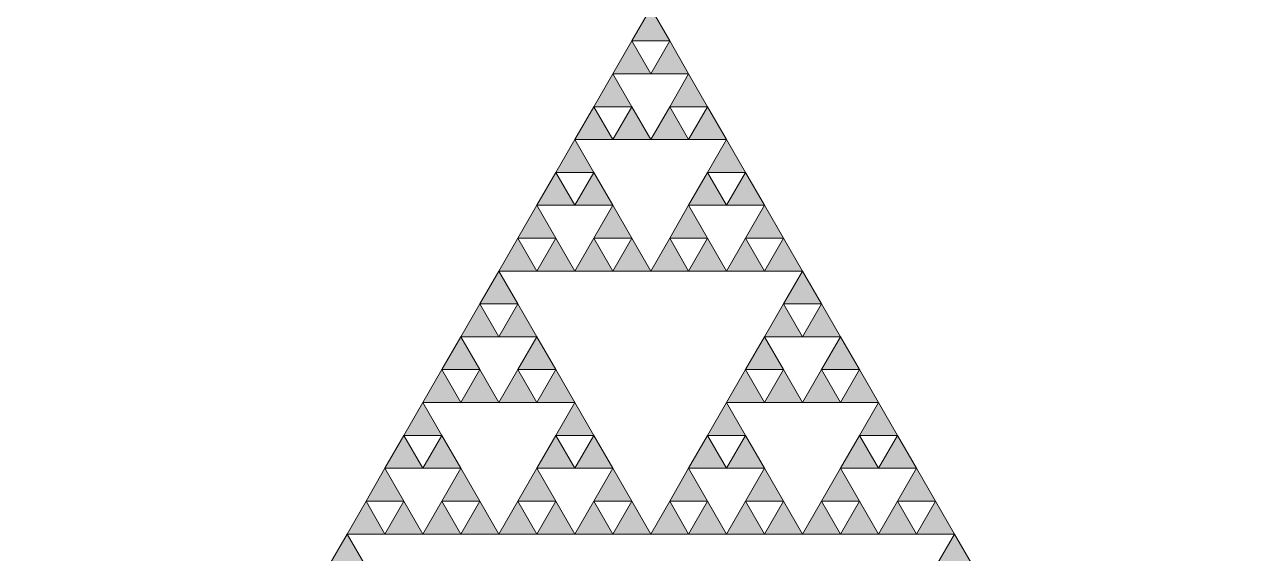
# Model space of a CAD drawing. Header units: inches. Extents: x -89 to 191, y -132 to 299.
# Drawn here: x -71.34 to -39.1, y 214.3 to 228.23 of the extents above; entities that cross this region are included whole.
import ezdxf

# ---------------------------------------------------------------- set-up
doc = ezdxf.new("R2010")
doc.units = ezdxf.units.IN
doc.header["$MEASUREMENT"] = 0
doc.layers.add('Layer 1', color=7, linetype='Continuous')

msp = doc.modelspace()

# ---------------------------------------------------------------- hatches: boundary and pattern name
at = {"layer": 'Layer 1', "true_color": 0xffffff}
h = msp.add_hatch(color=7, dxfattribs=at)
h.dxf.hatch_style = 2
h.paths.add_polyline_path([(-55.347, 227.799), (-54.347, 227.799), (-54.847, 228.665)])
h = msp.add_hatch(color=7, dxfattribs=at)
h.dxf.hatch_style = 2
h.paths.add_polyline_path([(-55.847, 226.933), (-54.847, 226.933), (-55.347, 227.799)])
h = msp.add_hatch(color=7, dxfattribs=at)
h.dxf.hatch_style = 2
h.paths.add_polyline_path([(-54.847, 226.933), (-53.847, 226.933), (-54.347, 227.799)])
h = msp.add_hatch(color=7, dxfattribs=at)
h.dxf.hatch_style = 2
h.paths.add_polyline_path([(-56.347, 226.067), (-55.347, 226.067), (-55.847, 226.933)])
h = msp.add_hatch(color=7, dxfattribs=at)
h.dxf.hatch_style = 2
h.paths.add_polyline_path([(-54.347, 226.067), (-53.347, 226.067), (-53.847, 226.933)])
h = msp.add_hatch(color=7, dxfattribs=at)
h.dxf.hatch_style = 2
h.paths.add_polyline_path([(-56.847, 225.201), (-55.847, 225.201), (-56.347, 226.067)])
h = msp.add_hatch(color=7, dxfattribs=at)
h.dxf.hatch_style = 2
h.paths.add_polyline_path([(-55.847, 225.201), (-54.847, 225.201), (-55.347, 226.067)])
h = msp.add_hatch(color=7, dxfattribs=at)
h.dxf.hatch_style = 2
h.paths.add_polyline_path([(-54.847, 225.201), (-53.847, 225.201), (-54.347, 226.067)])
h = msp.add_hatch(color=7, dxfattribs=at)
h.dxf.hatch_style = 2
h.paths.add_polyline_path([(-53.847, 225.201), (-52.847, 225.201), (-53.347, 226.067)])
h = msp.add_hatch(color=7, dxfattribs=at)
h.dxf.hatch_style = 2
h.paths.add_polyline_path([(-57.347, 224.335), (-56.347, 224.335), (-56.847, 225.201)])
h = msp.add_hatch(color=7, dxfattribs=at)
h.dxf.hatch_style = 2
h.paths.add_polyline_path([(-53.347, 224.335), (-52.347, 224.335), (-52.847, 225.201)])
h = msp.add_hatch(color=7, dxfattribs=at)
h.dxf.hatch_style = 2
h.paths.add_polyline_path([(-57.847, 223.469), (-56.847, 223.469), (-57.347, 224.335)])
h = msp.add_hatch(color=7, dxfattribs=at)
h.dxf.hatch_style = 2
h.paths.add_polyline_path([(-56.847, 223.469), (-55.847, 223.469), (-56.347, 224.335)])
h = msp.add_hatch(color=7, dxfattribs=at)
h.dxf.hatch_style = 2
h.paths.add_polyline_path([(-53.847, 223.469), (-52.847, 223.469), (-53.347, 224.335)])
h = msp.add_hatch(color=7, dxfattribs=at)
h.dxf.hatch_style = 2
h.paths.add_polyline_path([(-52.847, 223.469), (-51.847, 223.469), (-52.347, 224.335)])
h = msp.add_hatch(color=7, dxfattribs=at)
h.dxf.hatch_style = 2
h.paths.add_polyline_path([(-58.347, 222.603), (-57.347, 222.603), (-57.847, 223.469)])
h = msp.add_hatch(color=7, dxfattribs=at)
h.dxf.hatch_style = 2
h.paths.add_polyline_path([(-56.347, 222.603), (-55.347, 222.603), (-55.847, 223.469)])
h = msp.add_hatch(color=7, dxfattribs=at)
h.dxf.hatch_style = 2
h.paths.add_polyline_path([(-54.347, 222.603), (-53.347, 222.603), (-53.847, 223.469)])
h = msp.add_hatch(color=7, dxfattribs=at)
h.dxf.hatch_style = 2
h.paths.add_polyline_path([(-52.347, 222.603), (-51.347, 222.603), (-51.847, 223.469)])
h = msp.add_hatch(color=7, dxfattribs=at)
h.dxf.hatch_style = 2
h.paths.add_polyline_path([(-58.847, 221.737), (-57.847, 221.737), (-58.347, 222.603)])
h = msp.add_hatch(color=7, dxfattribs=at)
h.dxf.hatch_style = 2
h.paths.add_polyline_path([(-57.847, 221.737), (-56.847, 221.737), (-57.347, 222.603)])
h = msp.add_hatch(color=7, dxfattribs=at)
h.dxf.hatch_style = 2
h.paths.add_polyline_path([(-56.847, 221.737), (-55.847, 221.737), (-56.347, 222.603)])
h = msp.add_hatch(color=7, dxfattribs=at)
h.dxf.hatch_style = 2
h.paths.add_polyline_path([(-55.847, 221.737), (-54.847, 221.737), (-55.347, 222.603)])
h = msp.add_hatch(color=7, dxfattribs=at)
h.dxf.hatch_style = 2
h.paths.add_polyline_path([(-54.847, 221.737), (-53.847, 221.737), (-54.347, 222.603)])
h = msp.add_hatch(color=7, dxfattribs=at)
h.dxf.hatch_style = 2
h.paths.add_polyline_path([(-53.847, 221.737), (-52.847, 221.737), (-53.347, 222.603)])
h = msp.add_hatch(color=7, dxfattribs=at)
h.dxf.hatch_style = 2
h.paths.add_polyline_path([(-52.847, 221.737), (-51.847, 221.737), (-52.347, 222.603)])
h = msp.add_hatch(color=7, dxfattribs=at)
h.dxf.hatch_style = 2
h.paths.add_polyline_path([(-51.847, 221.737), (-50.847, 221.737), (-51.347, 222.603)])
h = msp.add_hatch(color=7, dxfattribs=at)
h.dxf.hatch_style = 2
h.paths.add_polyline_path([(-59.347, 220.871), (-58.347, 220.871), (-58.847, 221.737)])
h = msp.add_hatch(color=7, dxfattribs=at)
h.dxf.hatch_style = 2
h.paths.add_polyline_path([(-51.347, 220.871), (-50.347, 220.871), (-50.847, 221.737)])
h = msp.add_hatch(color=7, dxfattribs=at)
h.dxf.hatch_style = 2
h.paths.add_polyline_path([(-59.847, 220.005), (-58.847, 220.005), (-59.347, 220.871)])
h = msp.add_hatch(color=7, dxfattribs=at)
h.dxf.hatch_style = 2
h.paths.add_polyline_path([(-58.847, 220.005), (-57.847, 220.005), (-58.347, 220.871)])
h = msp.add_hatch(color=7, dxfattribs=at)
h.dxf.hatch_style = 2
h.paths.add_polyline_path([(-51.847, 220.005), (-50.847, 220.005), (-51.347, 220.871)])
h = msp.add_hatch(color=7, dxfattribs=at)
h.dxf.hatch_style = 2
h.paths.add_polyline_path([(-50.847, 220.005), (-49.847, 220.005), (-50.347, 220.871)])
h = msp.add_hatch(color=7, dxfattribs=at)
h.dxf.hatch_style = 2
h.paths.add_polyline_path([(-60.347, 219.139), (-59.347, 219.139), (-59.847, 220.005)])
h = msp.add_hatch(color=7, dxfattribs=at)
h.dxf.hatch_style = 2
h.paths.add_polyline_path([(-58.347, 219.139), (-57.347, 219.139), (-57.847, 220.005)])
h = msp.add_hatch(color=7, dxfattribs=at)
h.dxf.hatch_style = 2
h.paths.add_polyline_path([(-52.347, 219.139), (-51.347, 219.139), (-51.847, 220.005)])
h = msp.add_hatch(color=7, dxfattribs=at)
h.dxf.hatch_style = 2
h.paths.add_polyline_path([(-50.347, 219.139), (-49.347, 219.139), (-49.847, 220.005)])
h = msp.add_hatch(color=7, dxfattribs=at)
h.dxf.hatch_style = 2
h.paths.add_polyline_path([(-60.847, 218.273), (-59.847, 218.273), (-60.347, 219.139)])
h = msp.add_hatch(color=7, dxfattribs=at)
h.dxf.hatch_style = 2
h.paths.add_polyline_path([(-59.847, 218.273), (-58.847, 218.273), (-59.347, 219.139)])
h = msp.add_hatch(color=7, dxfattribs=at)
h.dxf.hatch_style = 2
h.paths.add_polyline_path([(-58.847, 218.273), (-57.847, 218.273), (-58.347, 219.139)])
h = msp.add_hatch(color=7, dxfattribs=at)
h.dxf.hatch_style = 2
h.paths.add_polyline_path([(-57.847, 218.273), (-56.847, 218.273), (-57.347, 219.139)])
h = msp.add_hatch(color=7, dxfattribs=at)
h.dxf.hatch_style = 2
h.paths.add_polyline_path([(-52.847, 218.273), (-51.847, 218.273), (-52.347, 219.139)])
h = msp.add_hatch(color=7, dxfattribs=at)
h.dxf.hatch_style = 2
h.paths.add_polyline_path([(-51.847, 218.273), (-50.847, 218.273), (-51.347, 219.139)])
h = msp.add_hatch(color=7, dxfattribs=at)
h.dxf.hatch_style = 2
h.paths.add_polyline_path([(-50.847, 218.273), (-49.847, 218.273), (-50.347, 219.139)])
h = msp.add_hatch(color=7, dxfattribs=at)
h.dxf.hatch_style = 2
h.paths.add_polyline_path([(-49.847, 218.273), (-48.847, 218.273), (-49.347, 219.139)])
h = msp.add_hatch(color=7, dxfattribs=at)
h.dxf.hatch_style = 2
h.paths.add_polyline_path([(-61.347, 217.407), (-60.347, 217.407), (-60.847, 218.273)])
h = msp.add_hatch(color=7, dxfattribs=at)
h.dxf.hatch_style = 2
h.paths.add_polyline_path([(-57.347, 217.407), (-56.347, 217.407), (-56.847, 218.273)])
h = msp.add_hatch(color=7, dxfattribs=at)
h.dxf.hatch_style = 2
h.paths.add_polyline_path([(-53.347, 217.407), (-52.347, 217.407), (-52.847, 218.273)])
h = msp.add_hatch(color=7, dxfattribs=at)
h.dxf.hatch_style = 2
h.paths.add_polyline_path([(-49.347, 217.407), (-48.347, 217.407), (-48.847, 218.273)])
h = msp.add_hatch(color=7, dxfattribs=at)
h.dxf.hatch_style = 2
h.paths.add_polyline_path([(-61.847, 216.541), (-60.847, 216.541), (-61.347, 217.407)])
h = msp.add_hatch(color=7, dxfattribs=at)
h.dxf.hatch_style = 2
h.paths.add_polyline_path([(-60.847, 216.541), (-59.847, 216.541), (-60.347, 217.407)])
h = msp.add_hatch(color=7, dxfattribs=at)
h.dxf.hatch_style = 2
h.paths.add_polyline_path([(-57.847, 216.541), (-56.847, 216.541), (-57.347, 217.407)])
h = msp.add_hatch(color=7, dxfattribs=at)
h.dxf.hatch_style = 2
h.paths.add_polyline_path([(-56.847, 216.541), (-55.847, 216.541), (-56.347, 217.407)])
h = msp.add_hatch(color=7, dxfattribs=at)
h.dxf.hatch_style = 2
h.paths.add_polyline_path([(-53.847, 216.541), (-52.847, 216.541), (-53.347, 217.407)])
h = msp.add_hatch(color=7, dxfattribs=at)
h.dxf.hatch_style = 2
h.paths.add_polyline_path([(-52.847, 216.541), (-51.847, 216.541), (-52.347, 217.407)])
h = msp.add_hatch(color=7, dxfattribs=at)
h.dxf.hatch_style = 2
h.paths.add_polyline_path([(-49.847, 216.541), (-48.847, 216.541), (-49.347, 217.407)])
h = msp.add_hatch(color=7, dxfattribs=at)
h.dxf.hatch_style = 2
h.paths.add_polyline_path([(-48.847, 216.541), (-47.847, 216.541), (-48.347, 217.407)])
h = msp.add_hatch(color=7, dxfattribs=at)
h.dxf.hatch_style = 2
h.paths.add_polyline_path([(-62.347, 215.675), (-61.347, 215.675), (-61.847, 216.541)])
h = msp.add_hatch(color=7, dxfattribs=at)
h.dxf.hatch_style = 2
h.paths.add_polyline_path([(-60.347, 215.675), (-59.347, 215.675), (-59.847, 216.541)])
h = msp.add_hatch(color=7, dxfattribs=at)
h.dxf.hatch_style = 2
h.paths.add_polyline_path([(-58.347, 215.675), (-57.347, 215.675), (-57.847, 216.541)])
h = msp.add_hatch(color=7, dxfattribs=at)
h.dxf.hatch_style = 2
h.paths.add_polyline_path([(-56.347, 215.675), (-55.347, 215.675), (-55.847, 216.541)])
h = msp.add_hatch(color=7, dxfattribs=at)
h.dxf.hatch_style = 2
h.paths.add_polyline_path([(-54.347, 215.675), (-53.347, 215.675), (-53.847, 216.541)])
h = msp.add_hatch(color=7, dxfattribs=at)
h.dxf.hatch_style = 2
h.paths.add_polyline_path([(-52.347, 215.675), (-51.347, 215.675), (-51.847, 216.541)])
h = msp.add_hatch(color=7, dxfattribs=at)
h.dxf.hatch_style = 2
h.paths.add_polyline_path([(-50.347, 215.675), (-49.347, 215.675), (-49.847, 216.541)])
h = msp.add_hatch(color=7, dxfattribs=at)
h.dxf.hatch_style = 2
h.paths.add_polyline_path([(-48.347, 215.675), (-47.347, 215.675), (-47.847, 216.541)])
h = msp.add_hatch(color=7, dxfattribs=at)
h.dxf.hatch_style = 2
h.paths.add_polyline_path([(-62.847, 214.809), (-61.847, 214.809), (-62.347, 215.675)])
h = msp.add_hatch(color=7, dxfattribs=at)
h.dxf.hatch_style = 2
h.paths.add_polyline_path([(-61.847, 214.809), (-60.847, 214.809), (-61.347, 215.675)])
h = msp.add_hatch(color=7, dxfattribs=at)
h.dxf.hatch_style = 2
h.paths.add_polyline_path([(-60.847, 214.809), (-59.847, 214.809), (-60.347, 215.675)])
h = msp.add_hatch(color=7, dxfattribs=at)
h.dxf.hatch_style = 2
h.paths.add_polyline_path([(-59.847, 214.809), (-58.847, 214.809), (-59.347, 215.675)])
h = msp.add_hatch(color=7, dxfattribs=at)
h.dxf.hatch_style = 2
h.paths.add_polyline_path([(-58.847, 214.809), (-57.847, 214.809), (-58.347, 215.675)])
h = msp.add_hatch(color=7, dxfattribs=at)
h.dxf.hatch_style = 2
h.paths.add_polyline_path([(-57.847, 214.809), (-56.847, 214.809), (-57.347, 215.675)])
h = msp.add_hatch(color=7, dxfattribs=at)
h.dxf.hatch_style = 2
h.paths.add_polyline_path([(-56.847, 214.809), (-55.847, 214.809), (-56.347, 215.675)])
h = msp.add_hatch(color=7, dxfattribs=at)
h.dxf.hatch_style = 2
h.paths.add_polyline_path([(-55.847, 214.809), (-54.847, 214.809), (-55.347, 215.675)])
h = msp.add_hatch(color=7, dxfattribs=at)
h.dxf.hatch_style = 2
h.paths.add_polyline_path([(-54.847, 214.809), (-53.847, 214.809), (-54.347, 215.675)])
h = msp.add_hatch(color=7, dxfattribs=at)
h.dxf.hatch_style = 2
h.paths.add_polyline_path([(-53.847, 214.809), (-52.847, 214.809), (-53.347, 215.675)])
h = msp.add_hatch(color=7, dxfattribs=at)
h.dxf.hatch_style = 2
h.paths.add_polyline_path([(-52.847, 214.809), (-51.847, 214.809), (-52.347, 215.675)])
h = msp.add_hatch(color=7, dxfattribs=at)
h.dxf.hatch_style = 2
h.paths.add_polyline_path([(-51.847, 214.809), (-50.847, 214.809), (-51.347, 215.675)])
h = msp.add_hatch(color=7, dxfattribs=at)
h.dxf.hatch_style = 2
h.paths.add_polyline_path([(-50.847, 214.809), (-49.847, 214.809), (-50.347, 215.675)])
h = msp.add_hatch(color=7, dxfattribs=at)
h.dxf.hatch_style = 2
h.paths.add_polyline_path([(-49.847, 214.809), (-48.847, 214.809), (-49.347, 215.675)])
h = msp.add_hatch(color=7, dxfattribs=at)
h.dxf.hatch_style = 2
h.paths.add_polyline_path([(-48.847, 214.809), (-47.847, 214.809), (-48.347, 215.675)])
h = msp.add_hatch(color=7, dxfattribs=at)
h.dxf.hatch_style = 2
h.paths.add_polyline_path([(-47.847, 214.809), (-46.847, 214.809), (-47.347, 215.675)])
h = msp.add_hatch(color=7, dxfattribs=at)
h.dxf.hatch_style = 2
h.paths.add_polyline_path([(-63.347, 213.943), (-62.347, 213.943), (-62.847, 214.809)])
h = msp.add_hatch(color=7, dxfattribs=at)
h.dxf.hatch_style = 2
h.paths.add_polyline_path([(-47.347, 213.943), (-46.347, 213.943), (-46.847, 214.809)])

# ---------------------------------------------------------------- linework, layer by layer
at = {"layer": 'Layer 1', "lineweight": 0}
for points in [[(-55.347, 227.799), (-54.347, 227.799), (-54.847, 228.665), (-55.347, 227.799)], [(-55.847, 226.933), (-54.847, 226.933), (-55.347, 227.799), (-55.847, 226.933)], [(-54.847, 226.933), (-53.847, 226.933), (-54.347, 227.799), (-54.847, 226.933)], [(-56.347, 226.067), (-55.347, 226.067), (-55.847, 226.933), (-56.347, 226.067)], [(-54.347, 226.067), (-53.347, 226.067), (-53.847, 226.933), (-54.347, 226.067)], [(-56.847, 225.201), (-55.847, 225.201), (-56.347, 226.067), (-56.847, 225.201)], [(-55.847, 225.201), (-54.847, 225.201), (-55.347, 226.067), (-55.847, 225.201)], [(-54.847, 225.201), (-53.847, 225.201), (-54.347, 226.067), (-54.847, 225.201)], [(-53.847, 225.201), (-52.847, 225.201), (-53.347, 226.067), (-53.847, 225.201)], [(-57.347, 224.335), (-56.347, 224.335), (-56.847, 225.201), (-57.347, 224.335)], [(-53.347, 224.335), (-52.347, 224.335), (-52.847, 225.201), (-53.347, 224.335)], [(-57.847, 223.469), (-56.847, 223.469), (-57.347, 224.335), (-57.847, 223.469)], [(-56.847, 223.469), (-55.847, 223.469), (-56.347, 224.335), (-56.847, 223.469)], [(-53.847, 223.469), (-52.847, 223.469), (-53.347, 224.335), (-53.847, 223.469)], [(-52.847, 223.469), (-51.847, 223.469), (-52.347, 224.335), (-52.847, 223.469)], [(-58.347, 222.603), (-57.347, 222.603), (-57.847, 223.469), (-58.347, 222.603)], [(-56.347, 222.603), (-55.347, 222.603), (-55.847, 223.469), (-56.347, 222.603)], [(-54.347, 222.603), (-53.347, 222.603), (-53.847, 223.469), (-54.347, 222.603)], [(-52.347, 222.603), (-51.347, 222.603), (-51.847, 223.469), (-52.347, 222.603)], [(-58.847, 221.737), (-57.847, 221.737), (-58.347, 222.603), (-58.847, 221.737)], [(-57.847, 221.737), (-56.847, 221.737), (-57.347, 222.603), (-57.847, 221.737)], [(-56.847, 221.737), (-55.847, 221.737), (-56.347, 222.603), (-56.847, 221.737)], [(-55.847, 221.737), (-54.847, 221.737), (-55.347, 222.603), (-55.847, 221.737)], [(-54.847, 221.737), (-53.847, 221.737), (-54.347, 222.603), (-54.847, 221.737)], [(-53.847, 221.737), (-52.847, 221.737), (-53.347, 222.603), (-53.847, 221.737)], [(-52.847, 221.737), (-51.847, 221.737), (-52.347, 222.603), (-52.847, 221.737)], [(-51.847, 221.737), (-50.847, 221.737), (-51.347, 222.603), (-51.847, 221.737)], [(-59.347, 220.871), (-58.347, 220.871), (-58.847, 221.737), (-59.347, 220.871)], [(-51.347, 220.871), (-50.347, 220.871), (-50.847, 221.737), (-51.347, 220.871)], [(-59.847, 220.005), (-58.847, 220.005), (-59.347, 220.871), (-59.847, 220.005)], [(-58.847, 220.005), (-57.847, 220.005), (-58.347, 220.871), (-58.847, 220.005)], [(-51.847, 220.005), (-50.847, 220.005), (-51.347, 220.871), (-51.847, 220.005)], [(-50.847, 220.005), (-49.847, 220.005), (-50.347, 220.871), (-50.847, 220.005)], [(-60.347, 219.139), (-59.347, 219.139), (-59.847, 220.005), (-60.347, 219.139)], [(-58.347, 219.139), (-57.347, 219.139), (-57.847, 220.005), (-58.347, 219.139)], [(-52.347, 219.139), (-51.347, 219.139), (-51.847, 220.005), (-52.347, 219.139)], [(-50.347, 219.139), (-49.347, 219.139), (-49.847, 220.005), (-50.347, 219.139)], [(-60.847, 218.273), (-59.847, 218.273), (-60.347, 219.139), (-60.847, 218.273)], [(-59.847, 218.273), (-58.847, 218.273), (-59.347, 219.139), (-59.847, 218.273)], [(-58.847, 218.273), (-57.847, 218.273), (-58.347, 219.139), (-58.847, 218.273)], [(-57.847, 218.273), (-56.847, 218.273), (-57.347, 219.139), (-57.847, 218.273)], [(-52.847, 218.273), (-51.847, 218.273), (-52.347, 219.139), (-52.847, 218.273)], [(-51.847, 218.273), (-50.847, 218.273), (-51.347, 219.139), (-51.847, 218.273)], [(-50.847, 218.273), (-49.847, 218.273), (-50.347, 219.139), (-50.847, 218.273)], [(-49.847, 218.273), (-48.847, 218.273), (-49.347, 219.139), (-49.847, 218.273)], [(-61.347, 217.407), (-60.347, 217.407), (-60.847, 218.273), (-61.347, 217.407)], [(-57.347, 217.407), (-56.347, 217.407), (-56.847, 218.273), (-57.347, 217.407)], [(-53.347, 217.407), (-52.347, 217.407), (-52.847, 218.273), (-53.347, 217.407)], [(-49.347, 217.407), (-48.347, 217.407), (-48.847, 218.273), (-49.347, 217.407)], [(-61.847, 216.541), (-60.847, 216.541), (-61.347, 217.407), (-61.847, 216.541)], [(-60.847, 216.541), (-59.847, 216.541), (-60.347, 217.407), (-60.847, 216.541)], [(-57.847, 216.541), (-56.847, 216.541), (-57.347, 217.407), (-57.847, 216.541)], [(-56.847, 216.541), (-55.847, 216.541), (-56.347, 217.407), (-56.847, 216.541)], [(-53.847, 216.541), (-52.847, 216.541), (-53.347, 217.407), (-53.847, 216.541)], [(-52.847, 216.541), (-51.847, 216.541), (-52.347, 217.407), (-52.847, 216.541)], [(-49.847, 216.541), (-48.847, 216.541), (-49.347, 217.407), (-49.847, 216.541)], [(-48.847, 216.541), (-47.847, 216.541), (-48.347, 217.407), (-48.847, 216.541)], [(-62.347, 215.675), (-61.347, 215.675), (-61.847, 216.541), (-62.347, 215.675)], [(-60.347, 215.675), (-59.347, 215.675), (-59.847, 216.541), (-60.347, 215.675)], [(-58.347, 215.675), (-57.347, 215.675), (-57.847, 216.541), (-58.347, 215.675)], [(-56.347, 215.675), (-55.347, 215.675), (-55.847, 216.541), (-56.347, 215.675)], [(-54.347, 215.675), (-53.347, 215.675), (-53.847, 216.541), (-54.347, 215.675)], [(-52.347, 215.675), (-51.347, 215.675), (-51.847, 216.541), (-52.347, 215.675)], [(-50.347, 215.675), (-49.347, 215.675), (-49.847, 216.541), (-50.347, 215.675)], [(-48.347, 215.675), (-47.347, 215.675), (-47.847, 216.541), (-48.347, 215.675)], [(-62.847, 214.809), (-61.847, 214.809), (-62.347, 215.675), (-62.847, 214.809)], [(-61.847, 214.809), (-60.847, 214.809), (-61.347, 215.675), (-61.847, 214.809)], [(-60.847, 214.809), (-59.847, 214.809), (-60.347, 215.675), (-60.847, 214.809)], [(-59.847, 214.809), (-58.847, 214.809), (-59.347, 215.675), (-59.847, 214.809)], [(-58.847, 214.809), (-57.847, 214.809), (-58.347, 215.675), (-58.847, 214.809)], [(-57.847, 214.809), (-56.847, 214.809), (-57.347, 215.675), (-57.847, 214.809)], [(-56.847, 214.809), (-55.847, 214.809), (-56.347, 215.675), (-56.847, 214.809)], [(-55.847, 214.809), (-54.847, 214.809), (-55.347, 215.675), (-55.847, 214.809)], [(-54.847, 214.809), (-53.847, 214.809), (-54.347, 215.675), (-54.847, 214.809)], [(-53.847, 214.809), (-52.847, 214.809), (-53.347, 215.675), (-53.847, 214.809)], [(-52.847, 214.809), (-51.847, 214.809), (-52.347, 215.675), (-52.847, 214.809)], [(-51.847, 214.809), (-50.847, 214.809), (-51.347, 215.675), (-51.847, 214.809)], [(-50.847, 214.809), (-49.847, 214.809), (-50.347, 215.675), (-50.847, 214.809)], [(-49.847, 214.809), (-48.847, 214.809), (-49.347, 215.675), (-49.847, 214.809)], [(-48.847, 214.809), (-47.847, 214.809), (-48.347, 215.675), (-48.847, 214.809)], [(-47.847, 214.809), (-46.847, 214.809), (-47.347, 215.675), (-47.847, 214.809)], [(-63.347, 213.943), (-62.347, 213.943), (-62.847, 214.809), (-63.347, 213.943)], [(-47.347, 213.943), (-46.347, 213.943), (-46.847, 214.809), (-47.347, 213.943)]]:
    msp.add_lwpolyline(points, dxfattribs=at)
at = {"layer": 'Layer 1', "color": 7, "lineweight": 13, "true_color": 0xffffff}
msp.add_open_spline([(-88.847, 248.665), (-88.847, 276.279), (-66.462, 298.665), (-38.847, 298.665), (-11.233, 298.665), (11.153, 276.279), (11.153, 248.665), (11.153, 248.665), (11.153, -1.335), (11.153, -1.335), (11.153, -1.335), (-23.239, -1.335), (-23.239, -1.335), (-23.239, -1.335), (-23.239, -4.51), (-23.239, -4.51), (-23.239, -4.51), (-54.456, -4.51), (-54.456, -4.51), (-54.456, -4.51), (-54.456, -1.335), (-54.456, -1.335), (-54.456, -1.335), (-88.847, -1.335), (-88.847, -1.335), (-88.847, -1.335), (-88.847, 248.665), (-88.847, 248.665)], degree=3, knots=[0, 0, 0, 0, 1, 1, 1, 2, 2, 2, 3, 3, 3, 4, 4, 4, 5, 5, 5, 6, 6, 6, 7, 7, 7, 8, 8, 8, 9, 9, 9, 9], dxfattribs=at)

doc.saveas('drawing.dxf')
